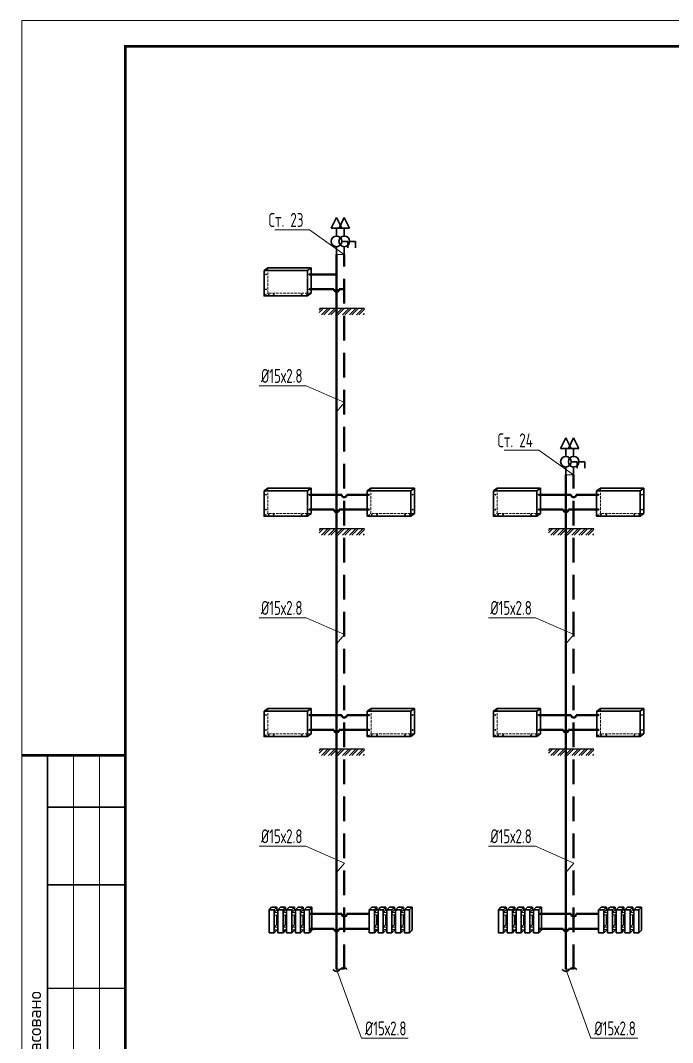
# Model space of a CAD drawing. Header units: millimetres. Extents: x -3929 to 624051, y 52832 to 514950.
# Drawn here: x 17171 to 29772, y 275169 to 294915 of the extents above; entities that cross this region are included whole.
import ezdxf
from ezdxf import colors
from ezdxf.entities.mleader import LeaderData, LeaderLine
from ezdxf.math import Vec2, Vec3

# ---------------------------------------------------------------- set-up
doc = ezdxf.new("R2010")
doc.units = ezdxf.units.MM
for name, pattern in [('GOST2.303 4', [7, 5, -2, 0]), ('Hidden', [7.14375, 4.7625, -2.38125]), ('K5LT32772', [0])]:
    doc.linetypes.add(name, pattern=pattern)
doc.layers.add('9_Форматы', color=7, linetype='Continuous')
doc.layers.add('стояки', color=7, linetype='Continuous')
for name, color, linetype, lineweight in [('Арматура', 4, 'Continuous', 30), ('ОВ', 6, 'Continuous', 40), ('ОВ-рамка', 7, 'Continuous', 30), ('ОВ-ТЕКСТ', 7, 'Continuous', 25), ('СПДС_Штриховка', 252, 'Continuous', 9)]:
    doc.layers.add(name, color=color, linetype=linetype, lineweight=lineweight)
doc.layers.add('т11.1', color=1, linetype='Continuous', true_color=0xff0000)
doc.layers.add('т21.1', color=5, linetype='Continuous', true_color=0x0000ff)
doc.styles.add('ГОСТ', font='isocpeur.ttf', dxfattribs={"width": 0.8, "height": 250})
doc.styles.add('СТИЛЬ', font='simplex.shx', dxfattribs={"width": 0.65})

# ---------------------------------------------------------------- blocks, each defined once
blk = doc.blocks.new('В.к.')
at = {"layer": 'Арматура', "color": 7, "lineweight": 30}
for p, q in [((0, 424), (-61, 302)), ((60, 302), (0, 424)), ((-61, 302), (60, 302)), ((0, 211), (0, 302)), ((-62, 152), (-129, 152)), ((-129, 152), (-129, 76)), ((0, 0), (0, 91))]:
    blk.add_line(p, q, dxfattribs=at)
blk.add_circle((0, 152), 60.9, dxfattribs=at)
blk = doc.blocks.new('gh павнель')
at = {"color": 32, "lineweight": 30, "ltscale": 0.1, "true_color": 0xcd6928}
for p, q in [((29457, 6419), (30297, 6419)), ((30297, 6419), (30297, 5931))]:
    blk.add_line(p, q, dxfattribs=at)
at = {"color": 32, "linetype": 'GOST2.303 4', "lineweight": 18, "ltscale": 10, "true_color": 0xcd6928}
for p, q in [((29457, 5931), (29457, 6419)), ((30297, 5931), (29457, 5931))]:
    blk.add_line(p, q, dxfattribs=at)
at = {"color": 32, "lineweight": 30, "ltscale": 0.1, "true_color": 0xcd6928}
for points in [[(29386, 6364), (29457, 6419)], [(30226, 6364), (30297, 6419)], [(30226, 5877), (30297, 5931)]]:
    blk.add_lwpolyline(points, dxfattribs=at)
blk.add_lwpolyline([(29386, 6364), (30226, 6364), (30226, 5877), (29386, 5877)], close=True, dxfattribs=at)
at = {"color": 32, "linetype": 'GOST2.303 4', "lineweight": 18, "ltscale": 10, "true_color": 0xcd6928}
blk.add_lwpolyline([(29386, 5877), (29457, 5931)], dxfattribs=at)
at = {"color": 32, "lineweight": 30, "ltscale": 0.1, "true_color": 0xcd6928}
for p in [(29422, 6292), (30262, 6292), (29422, 6004), (30262, 6004), (29472, 5904), (29572, 5904), (30112, 5904), (30212, 5904)]:
    blk.add_point(p, dxfattribs=at)
blk = doc.blocks.new('*U3000')
at = {"layer": '9_Форматы', "color": 7, "linetype": 'Continuous', "lineweight": 9, "ltscale": 100}
blk.add_lwpolyline([(5, -5), (5, 292), (-625, 292), (-625, -5)], close=True, dxfattribs=at)
at = {"layer": '9_Форматы', "color": 7, "linetype": 'Continuous', "lineweight": 9, "ltscale": 100, "const_width": 0.5}
blk.add_lwpolyline([(0, 0), (0, 287), (-605, 287), (-605, 0)], close=True, dxfattribs=at)
at = {"layer": '9_Форматы', "color": 7, "linetype": 'Continuous', "lineweight": 9, "ltscale": 100}
for points, const_width in [([(-605, 150), (-625, 150)], 0.5), ([(-620, 85), (-620, 150)], 0.3), ([(-605, 140), (-620, 140)], 0.3), ([(-605, 125), (-620, 125)], 0.3), ([(-605, 105), (-620, 105)], 0.3)]:
    blk.add_lwpolyline(points, dxfattribs=dict(at, const_width=const_width))
for points in [[(-615, 85), (-615, 150)], [(-610, 85), (-610, 150)], [(-610, 85), (-610, 150)]]:
    blk.add_lwpolyline(points, dxfattribs=at)
at = {"layer": '9_Форматы', "color": 7, "linetype": 'Continuous', "lineweight": 9, "ltscale": 100, "style": 'ГОСТ'}
blk.add_text('Согласовано', height=2.5, rotation=90, dxfattribs=at).set_placement((-621.25, 86))

msp = doc.modelspace()

# ---------------------------------------------------------------- hatches: boundary and pattern name
at = {"layer": 'СПДС_Штриховка', "lineweight": 25}
h = msp.add_hatch(dxfattribs=at)
h.set_pattern_fill('ANSI32', color=253, scale=10)
h.set_pattern_definition([(45, (414665.63, 611263.03), (-67.351921, 67.351921), []), (45, (414710.53, 611263.03), (-67.351921, 67.351921), [])])
h.paths.add_polyline_path([(23819.521, 289357.048), (22944.868, 289357.048), (22944.868, 289229.379), (23819.521, 289229.379)])
h = msp.add_hatch(dxfattribs=at)
h.set_pattern_fill('ANSI32', color=253, scale=10)
h.set_pattern_definition([(45, (414665.63, 607006.29), (-67.351921, 67.351921), []), (45, (414710.53, 607006.29), (-67.351921, 67.351921), [])])
h.paths.add_polyline_path([(23819.521, 285100.311), (22944.868, 285100.311), (22944.868, 284972.641), (23819.521, 284972.641)])
h = msp.add_hatch(dxfattribs=at)
h.set_pattern_fill('ANSI32', color=253, scale=10)
h.set_pattern_definition([(45, (419097.71, 607006.29), (-67.351921, 67.351921), []), (45, (419142.61, 607006.29), (-67.351921, 67.351921), [])])
h.paths.add_polyline_path([(28251.6, 285100.311), (27376.947, 285100.311), (27376.947, 284972.641), (28251.6, 284972.641)])
h = msp.add_hatch(dxfattribs=at)
h.set_pattern_fill('ANSI32', color=253, scale=10)
h.set_pattern_definition([(45, (414665.63, 602749.55), (-67.351921, 67.351921), []), (45, (414710.53, 602749.55), (-67.351921, 67.351921), [])])
h.paths.add_polyline_path([(23819.521, 280843.573), (22944.868, 280843.573), (22944.868, 280715.904), (23819.521, 280715.904)])
h = msp.add_hatch(dxfattribs=at)
h.set_pattern_fill('ANSI32', color=253, scale=10)
h.set_pattern_definition([(45, (419097.71, 602749.55), (-67.351921, 67.351921), []), (45, (419142.61, 602749.55), (-67.351921, 67.351921), [])])
h.paths.add_polyline_path([(28251.6, 280843.573), (27376.947, 280843.573), (27376.947, 280715.904), (28251.6, 280715.904)])

# ---------------------------------------------------------------- linework, layer by layer
at = {"color": 253, "lineweight": 25, "ltscale": 0.1}
for p, q in [((22951.211, 289357.048), (23819.521, 289357.048)), ((22951.211, 285100.311), (23819.521, 285100.311)), ((27383.29, 285100.311), (28251.6, 285100.311)), ((22951.211, 280843.573), (23819.521, 280843.573)), ((27383.29, 280843.573), (28251.6, 280843.573))]:
    msp.add_line(p, q, dxfattribs=at)
at = {"color": 32, "lineweight": 30, "ltscale": 0.1, "true_color": 0xcd6928}
for p, q in [((21974.994, 277731.89), (22024.994, 277781.89)), ((21974.994, 277731.89), (21974.994, 277288.146)), ((22074.994, 277731.89), (21974.994, 277731.89)), ((22024.994, 277781.89), (22124.994, 277781.89)), ((22124.994, 277781.89), (22074.994, 277731.89)), ((22074.994, 277731.89), (22074.994, 277288.146)), ((22124.994, 277781.89), (22124.994, 277731.89)), ((22144.994, 277731.89), (22194.994, 277781.89)), ((22144.994, 277731.89), (22144.994, 277288.146)), ((22244.994, 277731.89), (22144.994, 277731.89)), ((22194.994, 277781.89), (22294.994, 277781.89)), ((22294.994, 277781.89), (22244.994, 277731.89)), ((22244.994, 277731.89), (22244.994, 277288.146)), ((22294.994, 277781.89), (22294.994, 277731.89)), ((22314.994, 277731.89), (22364.994, 277781.89)), ((22314.994, 277731.89), (22314.994, 277288.146)), ((22414.994, 277731.89), (22314.994, 277731.89)), ((22364.994, 277781.89), (22464.994, 277781.89)), ((22464.994, 277781.89), (22414.994, 277731.89)), ((22414.994, 277731.89), (22414.994, 277288.146)), ((22464.994, 277781.89), (22464.994, 277731.89)), ((22484.994, 277731.89), (22534.994, 277781.89)), ((22484.994, 277731.89), (22484.994, 277288.146)), ((22584.994, 277731.89), (22484.994, 277731.89)), ((22534.994, 277781.89), (22634.994, 277781.89)), ((22634.994, 277781.89), (22584.994, 277731.89)), ((22584.994, 277731.89), (22584.994, 277288.146)), ((22634.994, 277781.89), (22634.994, 277731.89)), ((22654.994, 277731.89), (22704.994, 277781.89)), ((22654.994, 277731.89), (22654.994, 277288.146)), ((22754.994, 277731.89), (22654.994, 277731.89)), ((22704.994, 277781.89), (22804.994, 277781.89)), ((22804.994, 277781.89), (22754.994, 277731.89)), ((22754.994, 277731.89), (22754.994, 277288.146)), ((22804.994, 277781.89), (22804.994, 277338.146)), ((23910.822, 277733.504), (23960.822, 277783.504)), ((23910.822, 277733.504), (23910.822, 277289.76)), ((24010.822, 277733.504), (23910.822, 277733.504)), ((23960.822, 277783.504), (24060.822, 277783.504)), ((24060.822, 277783.504), (24010.822, 277733.504)), ((24010.822, 277733.504), (24010.822, 277289.76)), ((24060.822, 277783.504), (24060.822, 277733.504)), ((24080.822, 277733.504), (24130.822, 277783.504)), ((24080.822, 277733.504), (24080.822, 277289.76)), ((24180.822, 277733.504), (24080.822, 277733.504)), ((24130.822, 277783.504), (24230.822, 277783.504)), ((24230.822, 277783.504), (24180.822, 277733.504)), ((24180.822, 277733.504), (24180.822, 277289.76)), ((24230.822, 277783.504), (24230.822, 277733.504)), ((24250.822, 277733.504), (24300.822, 277783.504)), ((24250.822, 277733.504), (24250.822, 277289.76)), ((24350.822, 277733.504), (24250.822, 277733.504)), ((24300.822, 277783.504), (24400.822, 277783.504)), ((24400.822, 277783.504), (24350.822, 277733.504)), ((24350.822, 277733.504), (24350.822, 277289.76)), ((24400.822, 277783.504), (24400.822, 277733.504)), ((24420.822, 277733.504), (24470.822, 277783.504)), ((24420.822, 277733.504), (24420.822, 277289.76)), ((24520.822, 277733.504), (24420.822, 277733.504)), ((24470.822, 277783.504), (24570.822, 277783.504)), ((24570.822, 277783.504), (24520.822, 277733.504)), ((24520.822, 277733.504), (24520.822, 277289.76)), ((24570.822, 277783.504), (24570.822, 277733.504)), ((24590.822, 277733.504), (24640.822, 277783.504)), ((24590.822, 277733.504), (24590.822, 277289.76)), ((24690.822, 277733.504), (24590.822, 277733.504)), ((24640.822, 277783.504), (24740.822, 277783.504)), ((24740.822, 277783.504), (24690.822, 277733.504)), ((24690.822, 277733.504), (24690.822, 277289.76)), ((24740.822, 277783.504), (24740.822, 277339.76)), ((26407.073, 277731.89), (26457.073, 277781.89)), ((26407.073, 277731.89), (26407.073, 277288.146)), ((26507.073, 277731.89), (26407.073, 277731.89)), ((26457.073, 277781.89), (26557.073, 277781.89)), ((26557.073, 277781.89), (26507.073, 277731.89)), ((26507.073, 277731.89), (26507.073, 277288.146)), ((26557.073, 277781.89), (26557.073, 277731.89)), ((26577.073, 277731.89), (26627.073, 277781.89)), ((26577.073, 277731.89), (26577.073, 277288.146)), ((26677.073, 277731.89), (26577.073, 277731.89)), ((26627.073, 277781.89), (26727.073, 277781.89)), ((26727.073, 277781.89), (26677.073, 277731.89)), ((26677.073, 277731.89), (26677.073, 277288.146)), ((26727.073, 277781.89), (26727.073, 277731.89)), ((26747.073, 277731.89), (26797.073, 277781.89)), ((26747.073, 277731.89), (26747.073, 277288.146)), ((26847.073, 277731.89), (26747.073, 277731.89)), ((26797.073, 277781.89), (26897.073, 277781.89)), ((26897.073, 277781.89), (26847.073, 277731.89)), ((26847.073, 277731.89), (26847.073, 277288.146)), ((26897.073, 277781.89), (26897.073, 277731.89)), ((26917.073, 277731.89), (26967.073, 277781.89)), ((26917.073, 277731.89), (26917.073, 277288.146)), ((27017.073, 277731.89), (26917.073, 277731.89)), ((26967.073, 277781.89), (27067.073, 277781.89)), ((27067.073, 277781.89), (27017.073, 277731.89)), ((27017.073, 277731.89), (27017.073, 277288.146)), ((27067.073, 277781.89), (27067.073, 277731.89)), ((27087.073, 277731.89), (27137.073, 277781.89)), ((27087.073, 277731.89), (27087.073, 277288.146)), ((27187.073, 277731.89), (27087.073, 277731.89)), ((27137.073, 277781.89), (27237.073, 277781.89)), ((27237.073, 277781.89), (27187.073, 277731.89)), ((27187.073, 277731.89), (27187.073, 277288.146)), ((27237.073, 277781.89), (27237.073, 277338.146)), ((28342.901, 277733.504), (28392.901, 277783.504)), ((28342.901, 277733.504), (28342.901, 277289.76)), ((28442.901, 277733.504), (28342.901, 277733.504)), ((28392.901, 277783.504), (28492.901, 277783.504)), ((28492.901, 277783.504), (28442.901, 277733.504)), ((28442.901, 277733.504), (28442.901, 277289.76)), ((28492.901, 277783.504), (28492.901, 277733.504)), ((28512.901, 277733.504), (28562.901, 277783.504)), ((28512.901, 277733.504), (28512.901, 277289.76)), ((28612.901, 277733.504), (28512.901, 277733.504)), ((28562.901, 277783.504), (28662.901, 277783.504)), ((28662.901, 277783.504), (28612.901, 277733.504)), ((28612.901, 277733.504), (28612.901, 277289.76)), ((28662.901, 277783.504), (28662.901, 277733.504)), ((28682.901, 277733.504), (28732.901, 277783.504)), ((28682.901, 277733.504), (28682.901, 277289.76)), ((28782.901, 277733.504), (28682.901, 277733.504)), ((28732.901, 277783.504), (28832.901, 277783.504)), ((28832.901, 277783.504), (28782.901, 277733.504)), ((28782.901, 277733.504), (28782.901, 277289.76)), ((28832.901, 277783.504), (28832.901, 277733.504)), ((28852.901, 277733.504), (28902.901, 277783.504)), ((28852.901, 277733.504), (28852.901, 277289.76)), ((28952.901, 277733.504), (28852.901, 277733.504)), ((28902.901, 277783.504), (29002.901, 277783.504)), ((29002.901, 277783.504), (28952.901, 277733.504)), ((28952.901, 277733.504), (28952.901, 277289.76)), ((29002.901, 277783.504), (29002.901, 277733.504)), ((29022.901, 277733.504), (29072.901, 277783.504)), ((29022.901, 277733.504), (29022.901, 277289.76)), ((29122.901, 277733.504), (29022.901, 277733.504)), ((29072.901, 277783.504), (29172.901, 277783.504)), ((29172.901, 277783.504), (29122.901, 277733.504)), ((29122.901, 277733.504), (29122.901, 277289.76)), ((29172.901, 277783.504), (29172.901, 277339.76)), ((22124.994, 277631.89), (22124.994, 277448.146)), ((22294.994, 277631.89), (22294.994, 277448.146)), ((22464.994, 277631.89), (22464.994, 277448.146)), ((22634.994, 277631.89), (22634.994, 277448.146)), ((24060.822, 277633.504), (24060.822, 277449.76)), ((24230.822, 277633.504), (24230.822, 277449.76)), ((24400.822, 277633.504), (24400.822, 277449.76)), ((24570.822, 277633.504), (24570.822, 277449.76)), ((26557.073, 277631.89), (26557.073, 277448.146)), ((26727.073, 277631.89), (26727.073, 277448.146)), ((26897.073, 277631.89), (26897.073, 277448.146)), ((27067.073, 277631.89), (27067.073, 277448.146)), ((28492.901, 277633.504), (28492.901, 277449.76)), ((28662.901, 277633.504), (28662.901, 277449.76)), ((28832.901, 277633.504), (28832.901, 277449.76)), ((29002.901, 277633.504), (29002.901, 277449.76)), ((22074.994, 277288.146), (21974.994, 277288.146)), ((22124.994, 277338.146), (22074.994, 277288.146)), ((22124.994, 277348.146), (22124.994, 277338.146)), ((22244.994, 277288.146), (22144.994, 277288.146)), ((22294.994, 277338.146), (22244.994, 277288.146)), ((22294.994, 277348.146), (22294.994, 277338.146)), ((22414.994, 277288.146), (22314.994, 277288.146)), ((22464.994, 277338.146), (22414.994, 277288.146)), ((22464.994, 277348.146), (22464.994, 277338.146)), ((22584.994, 277288.146), (22484.994, 277288.146)), ((22634.994, 277338.146), (22584.994, 277288.146)), ((22634.994, 277348.146), (22634.994, 277338.146)), ((22754.994, 277288.146), (22654.994, 277288.146)), ((22804.994, 277338.146), (22754.994, 277288.146)), ((24010.822, 277289.76), (23910.822, 277289.76)), ((24060.822, 277339.76), (24010.822, 277289.76)), ((24060.822, 277349.76), (24060.822, 277339.76)), ((24180.822, 277289.76), (24080.822, 277289.76)), ((24230.822, 277339.76), (24180.822, 277289.76)), ((24230.822, 277349.76), (24230.822, 277339.76)), ((24350.822, 277289.76), (24250.822, 277289.76)), ((24400.822, 277339.76), (24350.822, 277289.76)), ((24400.822, 277349.76), (24400.822, 277339.76)), ((24520.822, 277289.76), (24420.822, 277289.76)), ((24570.822, 277339.76), (24520.822, 277289.76)), ((24570.822, 277349.76), (24570.822, 277339.76)), ((24690.822, 277289.76), (24590.822, 277289.76)), ((24740.822, 277339.76), (24690.822, 277289.76)), ((26507.073, 277288.146), (26407.073, 277288.146)), ((26557.073, 277338.146), (26507.073, 277288.146)), ((26557.073, 277348.146), (26557.073, 277338.146)), ((26677.073, 277288.146), (26577.073, 277288.146)), ((26727.073, 277338.146), (26677.073, 277288.146)), ((26727.073, 277348.146), (26727.073, 277338.146)), ((26847.073, 277288.146), (26747.073, 277288.146)), ((26897.073, 277338.146), (26847.073, 277288.146)), ((26897.073, 277348.146), (26897.073, 277338.146)), ((27017.073, 277288.146), (26917.073, 277288.146)), ((27067.073, 277338.146), (27017.073, 277288.146)), ((27067.073, 277348.146), (27067.073, 277338.146)), ((27187.073, 277288.146), (27087.073, 277288.146)), ((27237.073, 277338.146), (27187.073, 277288.146)), ((28442.901, 277289.76), (28342.901, 277289.76)), ((28492.901, 277339.76), (28442.901, 277289.76)), ((28492.901, 277349.76), (28492.901, 277339.76)), ((28612.901, 277289.76), (28512.901, 277289.76)), ((28662.901, 277339.76), (28612.901, 277289.76)), ((28662.901, 277349.76), (28662.901, 277339.76)), ((28782.901, 277289.76), (28682.901, 277289.76)), ((28832.901, 277339.76), (28782.901, 277289.76)), ((28832.901, 277349.76), (28832.901, 277339.76)), ((28952.901, 277289.76), (28852.901, 277289.76)), ((29002.901, 277339.76), (28952.901, 277289.76)), ((29002.901, 277349.76), (29002.901, 277339.76)), ((29122.901, 277289.76), (29022.901, 277289.76)), ((29172.901, 277339.76), (29122.901, 277289.76))]:
    msp.add_line(p, q, dxfattribs=at)
at = {"color": 32, "linetype": 'K5LT32772', "lineweight": 20, "ltscale": 10, "true_color": 0xcd6928}
for p, q in [((22124.994, 277731.89), (22074.994, 277681.89)), ((22074.994, 277681.89), (22144.994, 277681.89)), ((22124.994, 277731.89), (22144.994, 277731.89)), ((22294.994, 277731.89), (22244.994, 277681.89)), ((22244.994, 277681.89), (22314.994, 277681.89)), ((22294.994, 277731.89), (22314.994, 277731.89)), ((22464.994, 277731.89), (22414.994, 277681.89)), ((22414.994, 277681.89), (22484.994, 277681.89)), ((22464.994, 277731.89), (22484.994, 277731.89)), ((22634.994, 277731.89), (22584.994, 277681.89)), ((22584.994, 277681.89), (22654.994, 277681.89)), ((22634.994, 277731.89), (22654.994, 277731.89)), ((24060.822, 277733.504), (24010.822, 277683.504)), ((24010.822, 277683.504), (24080.822, 277683.504)), ((24060.822, 277733.504), (24080.822, 277733.504)), ((24230.822, 277733.504), (24180.822, 277683.504)), ((24180.822, 277683.504), (24250.822, 277683.504)), ((24230.822, 277733.504), (24250.822, 277733.504)), ((24400.822, 277733.504), (24350.822, 277683.504)), ((24350.822, 277683.504), (24420.822, 277683.504)), ((24400.822, 277733.504), (24420.822, 277733.504)), ((24570.822, 277733.504), (24520.822, 277683.504)), ((24520.822, 277683.504), (24590.822, 277683.504)), ((24570.822, 277733.504), (24590.822, 277733.504)), ((26557.073, 277731.89), (26507.073, 277681.89)), ((26507.073, 277681.89), (26577.073, 277681.89)), ((26557.073, 277731.89), (26577.073, 277731.89)), ((26727.073, 277731.89), (26677.073, 277681.89)), ((26677.073, 277681.89), (26747.073, 277681.89)), ((26727.073, 277731.89), (26747.073, 277731.89)), ((26897.073, 277731.89), (26847.073, 277681.89)), ((26847.073, 277681.89), (26917.073, 277681.89)), ((26897.073, 277731.89), (26917.073, 277731.89)), ((27067.073, 277731.89), (27017.073, 277681.89)), ((27017.073, 277681.89), (27087.073, 277681.89)), ((27067.073, 277731.89), (27087.073, 277731.89)), ((28492.901, 277733.504), (28442.901, 277683.504)), ((28442.901, 277683.504), (28512.901, 277683.504)), ((28492.901, 277733.504), (28512.901, 277733.504)), ((28662.901, 277733.504), (28612.901, 277683.504)), ((28612.901, 277683.504), (28682.901, 277683.504)), ((28662.901, 277733.504), (28682.901, 277733.504)), ((28832.901, 277733.504), (28782.901, 277683.504)), ((28782.901, 277683.504), (28852.901, 277683.504)), ((28832.901, 277733.504), (28852.901, 277733.504)), ((29002.901, 277733.504), (28952.901, 277683.504)), ((28952.901, 277683.504), (29022.901, 277683.504)), ((29002.901, 277733.504), (29022.901, 277733.504)), ((22074.994, 277631.89), (22144.994, 277631.89)), ((22124.994, 277448.146), (22074.994, 277398.146)), ((22124.994, 277448.146), (22144.994, 277448.146)), ((22244.994, 277631.89), (22314.994, 277631.89)), ((22294.994, 277448.146), (22244.994, 277398.146)), ((22294.994, 277448.146), (22314.994, 277448.146)), ((22414.994, 277631.89), (22484.994, 277631.89)), ((22464.994, 277448.146), (22414.994, 277398.146)), ((22464.994, 277448.146), (22484.994, 277448.146)), ((22584.994, 277631.89), (22654.994, 277631.89)), ((22634.994, 277448.146), (22584.994, 277398.146)), ((22634.994, 277448.146), (22654.994, 277448.146)), ((24010.822, 277633.504), (24080.822, 277633.504)), ((24060.822, 277449.76), (24010.822, 277399.76)), ((24060.822, 277449.76), (24080.822, 277449.76)), ((24180.822, 277633.504), (24250.822, 277633.504)), ((24230.822, 277449.76), (24180.822, 277399.76)), ((24230.822, 277449.76), (24250.822, 277449.76)), ((24350.822, 277633.504), (24420.822, 277633.504)), ((24400.822, 277449.76), (24350.822, 277399.76)), ((24400.822, 277449.76), (24420.822, 277449.76)), ((24520.822, 277633.504), (24590.822, 277633.504)), ((24570.822, 277449.76), (24520.822, 277399.76)), ((24570.822, 277449.76), (24590.822, 277449.76)), ((26507.073, 277631.89), (26577.073, 277631.89)), ((26557.073, 277448.146), (26507.073, 277398.146)), ((26557.073, 277448.146), (26577.073, 277448.146)), ((26677.073, 277631.89), (26747.073, 277631.89)), ((26727.073, 277448.146), (26677.073, 277398.146)), ((26727.073, 277448.146), (26747.073, 277448.146)), ((26847.073, 277631.89), (26917.073, 277631.89)), ((26897.073, 277448.146), (26847.073, 277398.146)), ((26897.073, 277448.146), (26917.073, 277448.146)), ((27017.073, 277631.89), (27087.073, 277631.89)), ((27067.073, 277448.146), (27017.073, 277398.146)), ((27067.073, 277448.146), (27087.073, 277448.146)), ((28442.901, 277633.504), (28512.901, 277633.504)), ((28492.901, 277449.76), (28442.901, 277399.76)), ((28492.901, 277449.76), (28512.901, 277449.76)), ((28612.901, 277633.504), (28682.901, 277633.504)), ((28662.901, 277449.76), (28612.901, 277399.76)), ((28662.901, 277449.76), (28682.901, 277449.76)), ((28782.901, 277633.504), (28852.901, 277633.504)), ((28832.901, 277449.76), (28782.901, 277399.76)), ((28832.901, 277449.76), (28852.901, 277449.76)), ((28952.901, 277633.504), (29022.901, 277633.504)), ((29002.901, 277449.76), (28952.901, 277399.76)), ((29002.901, 277449.76), (29022.901, 277449.76)), ((22074.994, 277398.146), (22144.994, 277398.146)), ((22074.994, 277348.146), (22144.994, 277348.146)), ((22244.994, 277398.146), (22314.994, 277398.146)), ((22244.994, 277348.146), (22314.994, 277348.146)), ((22414.994, 277398.146), (22484.994, 277398.146)), ((22414.994, 277348.146), (22484.994, 277348.146)), ((22584.994, 277398.146), (22654.994, 277398.146)), ((22584.994, 277348.146), (22654.994, 277348.146)), ((24010.822, 277399.76), (24080.822, 277399.76)), ((24010.822, 277349.76), (24080.822, 277349.76)), ((24180.822, 277399.76), (24250.822, 277399.76)), ((24180.822, 277349.76), (24250.822, 277349.76)), ((24350.822, 277399.76), (24420.822, 277399.76)), ((24350.822, 277349.76), (24420.822, 277349.76)), ((24520.822, 277399.76), (24590.822, 277399.76)), ((24520.822, 277349.76), (24590.822, 277349.76)), ((26507.073, 277398.146), (26577.073, 277398.146)), ((26507.073, 277348.146), (26577.073, 277348.146)), ((26677.073, 277398.146), (26747.073, 277398.146)), ((26677.073, 277348.146), (26747.073, 277348.146)), ((26847.073, 277398.146), (26917.073, 277398.146)), ((26847.073, 277348.146), (26917.073, 277348.146)), ((27017.073, 277398.146), (27087.073, 277398.146)), ((27017.073, 277348.146), (27087.073, 277348.146)), ((28442.901, 277399.76), (28512.901, 277399.76)), ((28442.901, 277349.76), (28512.901, 277349.76)), ((28612.901, 277399.76), (28682.901, 277399.76)), ((28612.901, 277349.76), (28682.901, 277349.76)), ((28782.901, 277399.76), (28852.901, 277399.76)), ((28782.901, 277349.76), (28852.901, 277349.76)), ((28952.901, 277399.76), (29022.901, 277399.76)), ((28952.901, 277349.76), (29022.901, 277349.76))]:
    msp.add_line(p, q, dxfattribs=at)
at = {"layer": 'стояки', "color": 5, "lineweight": 40}
for p, q in [((22754.994, 289721.887), (23229.136, 289721.769)), ((22754.371, 285465.149), (23228.513, 285465.031)), ((23328.513, 285465.159), (23909.243, 285465.149)), ((27186.449, 285465.149), (27660.592, 285465.031)), ((27760.592, 285465.159), (28341.322, 285465.149)), ((22754.994, 281208.412), (23229.136, 281208.294)), ((23329.136, 281208.422), (23909.866, 281208.412)), ((27187.073, 281208.412), (27661.215, 281208.294)), ((27761.215, 281208.422), (28341.945, 281208.412)), ((22754.994, 277367.014), (23229.136, 277366.896)), ((23329.136, 277367.024), (23909.866, 277367.014)), ((27187.073, 277367.014), (27661.215, 277366.896)), ((27761.215, 277367.024), (28341.945, 277367.014))]:
    msp.add_line(p, q, dxfattribs=at)
for centre in [(23279.136, 289721.833), (23278.513, 285465.095), (27710.592, 285465.095), (23279.136, 281208.358), (27711.215, 281208.358), (23279.136, 277366.96), (27711.215, 277366.96)]:
    msp.add_arc(centre, 50, 180.0733184, 0.0733184, dxfattribs=at)
at = {"layer": 'стояки', "color": 7, "lineweight": 30}
for centre, start, end in [((23279.527, 276630.815), 216.5656753, 323.4343247), ((23418.127, 276528.011), 36.5656753, 143.4343247), ((27711.606, 276630.167), 216.5656753, 323.4343247), ((27850.206, 276527.362), 36.5656753, 143.4343247)]:
    msp.add_arc(centre, 86.282, start, end, dxfattribs=at)
at = {"layer": 'т11.1', "lineweight": 40}
for p, q in [((23277.214, 276586.836), (23279.234, 290390.913)), ((22754.994, 290009.527), (23279.178, 290009.45)), ((27709.292, 276586.836), (27711.313, 286134.176)), ((22754.371, 285752.79), (23378.611, 285752.726)), ((23478.611, 285752.79), (23908.851, 285752.79)), ((27186.449, 285752.79), (27810.69, 285752.726)), ((27910.69, 285752.79), (28340.93, 285752.79)), ((22754.994, 281496.052), (23379.234, 281495.988)), ((23479.234, 281496.052), (23909.474, 281496.052)), ((27187.073, 281496.052), (27811.313, 281495.988)), ((27911.313, 281496.052), (28341.553, 281496.052)), ((22754.994, 277654.654), (23379.234, 277654.59)), ((23479.234, 277654.654), (23909.474, 277654.654)), ((27187.073, 277654.654), (27811.313, 277654.59)), ((27911.313, 277654.654), (28341.553, 277654.654))]:
    msp.add_line(p, q, dxfattribs=at)
for centre in [(23428.611, 285752.79), (27860.69, 285752.79), (23429.234, 281496.052), (27861.313, 281496.052), (23429.234, 277654.654), (27861.313, 277654.654)]:
    msp.add_arc(centre, 50, 180.0733184, 0.0733184, dxfattribs=at)
at = {"layer": 'т21.1', "linetype": 'Hidden', "lineweight": 40, "ltscale": 100}
for p, q in [((23429.234, 276586.836), (23429.234, 290390.913)), ((23329.136, 289721.833), (23429.234, 289721.833)), ((27861.313, 276586.836), (27861.313, 286134.176))]:
    msp.add_line(p, q, dxfattribs=at)

# ---------------------------------------------------------------- block references
at = {"lineweight": 13}
for p in [(-7506.68, 283717.916), (-7507.303, 279461.178), (-5512.43, 279461.178), (-3075.224, 279461.178), (-1080.351, 279461.178), (-7506.68, 275204.441), (-5511.807, 275204.441), (-3074.601, 275204.441), (-1079.728, 275204.441)]:
    msp.add_blockref('gh павнель', p, dxfattribs=at)
at = {"layer": 'ОВ', "xscale": -1.687500000000001, "yscale": 1.6875, "zscale": 1.6875}
for p in [(23279.234, 290390.913), (23429.234, 290390.913), (27711.313, 286134.176), (27861.313, 286134.176)]:
    msp.add_blockref('В.к.', p, dxfattribs=at)
at = {"layer": 'ОВ-рамка', "ltscale": 100, "transparency": 33554687, "xscale": 100, "yscale": 100, "zscale": 100}
msp.add_blockref('*U3000', (79696.148, 265715.362, 576.986), dxfattribs=at)

# ---------------------------------------------------------------- leaders
at = {"layer": 'ОВ-ТЕКСТ', "color": 7}
ml = msp.add_multileader_mtext('Standard', dxfattribs=at)
ml.set_content('\\A1;Ст. 23', color=7, style='СТИЛЬ')
ml.set_leader_properties(color=7, lineweight=18)
ml.build(insert=Vec2(0, 0))
ml.multileader.update_dxf_attribs({"text_left_attachment_type": 6, "text_right_attachment_type": 6, "dogleg_length": 0.36, "arrow_head_size": 0.126})
ctx = ml.context
ctx.base_point, ctx.char_height, ctx.arrow_head_size, ctx.landing_gap_size, ctx.plane_origin = Vec3(21852.135, 290871.627), 270, 0.126, 0.063, Vec3(24166.598, 289536.215)
ctx.left_attachment, ctx.right_attachment, ctx.text_align_type = 6, 6, 1
notes = []
notes.append((ctx, [(1, (1, 1, 0), (22755.085, 290871.627), (-1, 0), 0.252, [(1, [(23279.234, 290390.913), (23429.234, 290390.913)], 0, [])])]))
ctx.mtext.insert, ctx.mtext.width, ctx.mtext.alignment, ctx.mtext.flow_direction = Vec3(22303.484, 291195.627), 1404.14984, 2, 5
ml = msp.add_multileader_mtext('Standard', dxfattribs=at)
ml.set_content('\\A1;%%C15х2.8', color=7, style='СТИЛЬ')
ml.set_leader_properties(color=7, lineweight=18)
ml.build(insert=Vec2(0, 0))
ml.multileader.update_dxf_attribs({"text_left_attachment_type": 6, "text_right_attachment_type": 6, "dogleg_length": 0.36, "arrow_head_size": 0.126})
ctx = ml.context
ctx.base_point, ctx.char_height, ctx.arrow_head_size, ctx.landing_gap_size, ctx.plane_origin = Vec3(21753.597, 287859.041), 270, 0.126, 0.063, Vec3(23749.739, 286909.474)
ctx.left_attachment, ctx.right_attachment, ctx.text_align_type = 6, 6, 1
notes.append((ctx, [(1, (1, 1, 0), (22689.975, 287859.041), (-1, 0), 0.252, [(0, [(23281.03, 287351.007), (23432.771, 287531.435)], 0, [])])]))
ctx.mtext.insert, ctx.mtext.width, ctx.mtext.alignment, ctx.mtext.flow_direction = Vec3(22221.66, 288183.041), 1404.14984, 2, 5
ml = msp.add_multileader_mtext('Standard', dxfattribs=at)
ml.set_content('\\A1;Ст. 24', color=7, style='СТИЛЬ')
ml.set_leader_properties(color=7, lineweight=18)
ml.build(insert=Vec2(0, 0))
ml.multileader.update_dxf_attribs({"text_left_attachment_type": 6, "text_right_attachment_type": 6, "dogleg_length": 0.36, "arrow_head_size": 0.126})
ctx = ml.context
ctx.base_point, ctx.char_height, ctx.arrow_head_size, ctx.landing_gap_size, ctx.plane_origin = Vec3(26275.857, 286614.889), 270, 0.126, 0.063, Vec3(28598.677, 289536.215)
ctx.left_attachment, ctx.right_attachment, ctx.text_align_type = 6, 6, 1
notes.append((ctx, [(1, (1, 1, 0), (27187.164, 286614.889), (-1, 0), 0.252, [(1, [(27711.313, 286134.176), (27861.313, 286134.176)], 0, [])])]))
ctx.mtext.insert, ctx.mtext.width, ctx.mtext.alignment, ctx.mtext.flow_direction = Vec3(26731.384, 286938.889), 1404.14984, 2, 5
ml = msp.add_multileader_mtext('Standard', dxfattribs=at)
ml.set_content('\\A1;%%C15х2.8', color=7, style='СТИЛЬ')
ml.set_leader_properties(color=7, lineweight=18)
ml.build(insert=Vec2(0, 0))
ml.multileader.update_dxf_attribs({"text_left_attachment_type": 6, "text_right_attachment_type": 6, "dogleg_length": 0.36, "arrow_head_size": 0.126})
ctx = ml.context
ctx.base_point, ctx.char_height, ctx.arrow_head_size, ctx.landing_gap_size, ctx.plane_origin = Vec3(21752.94, 283377.263), 270, 0.126, 0.063, Vec3(23749.083, 282427.696)
ctx.left_attachment, ctx.right_attachment, ctx.text_align_type = 6, 6, 1
notes.append((ctx, [(1, (1, 1, 0), (22689.318, 283377.263), (-1, 0), 0.252, [(0, [(23280.374, 282869.229), (23432.115, 283049.657)], 0, [])])]))
ctx.mtext.insert, ctx.mtext.width, ctx.mtext.alignment, ctx.mtext.flow_direction = Vec3(22221.003, 283701.263), 1404.14984, 2, 5
ml = msp.add_multileader_mtext('Standard', dxfattribs=at)
ml.set_content('\\A1;%%C15х2.8', color=7, style='СТИЛЬ')
ml.set_leader_properties(color=7, lineweight=18)
ml.build(insert=Vec2(0, 0))
ml.multileader.update_dxf_attribs({"text_left_attachment_type": 6, "text_right_attachment_type": 6, "dogleg_length": 0.36, "arrow_head_size": 0.126})
ctx = ml.context
ctx.base_point, ctx.char_height, ctx.arrow_head_size, ctx.landing_gap_size, ctx.plane_origin = Vec3(26185.019, 283377.263), 270, 0.126, 0.063, Vec3(28181.162, 282427.696)
ctx.left_attachment, ctx.right_attachment, ctx.text_align_type = 6, 6, 1
notes.append((ctx, [(1, (1, 1, 0), (27121.397, 283377.263), (-1, 0), 0.252, [(0, [(27712.453, 282869.229), (27864.194, 283049.657)], 0, [])])]))
ctx.mtext.insert, ctx.mtext.width, ctx.mtext.alignment, ctx.mtext.flow_direction = Vec3(26653.082, 283701.263), 1404.14984, 2, 5
ml = msp.add_multileader_mtext('Standard', dxfattribs=at)
ml.set_content('\\A1;%%C15х2.8', color=7, style='СТИЛЬ')
ml.set_leader_properties(color=7, lineweight=18)
ml.build(insert=Vec2(0, 0))
ml.multileader.update_dxf_attribs({"text_left_attachment_type": 6, "text_right_attachment_type": 6, "dogleg_length": 0.36, "arrow_head_size": 0.126})
ctx = ml.context
ctx.base_point, ctx.char_height, ctx.arrow_head_size, ctx.landing_gap_size, ctx.plane_origin = Vec3(21752.295, 278964.811), 270, 0.126, 0.063, Vec3(23748.437, 278015.245)
ctx.left_attachment, ctx.right_attachment, ctx.text_align_type = 6, 6, 1
notes.append((ctx, [(1, (1, 1, 0), (22688.673, 278964.811), (-1, 0), 0.252, [(0, [(23279.728, 278456.778), (23431.469, 278637.205)], 0, [])])]))
ctx.mtext.insert, ctx.mtext.width, ctx.mtext.alignment, ctx.mtext.flow_direction = Vec3(22220.358, 279288.811), 1404.14984, 2, 5
ml = msp.add_multileader_mtext('Standard', dxfattribs=at)
ml.set_content('\\A1;%%C15х2.8', color=7, style='СТИЛЬ')
ml.set_leader_properties(color=7, lineweight=18)
ml.build(insert=Vec2(0, 0))
ml.multileader.update_dxf_attribs({"text_left_attachment_type": 6, "text_right_attachment_type": 6, "dogleg_length": 0.36, "arrow_head_size": 0.126})
ctx = ml.context
ctx.base_point, ctx.char_height, ctx.arrow_head_size, ctx.landing_gap_size, ctx.plane_origin = Vec3(26184.373, 278964.811), 270, 0.126, 0.063, Vec3(28180.516, 278015.245)
ctx.left_attachment, ctx.right_attachment, ctx.text_align_type = 6, 6, 1
notes.append((ctx, [(1, (1, 1, 0), (27120.751, 278964.811), (-1, 0), 0.252, [(0, [(27711.807, 278456.778), (27863.548, 278637.205)], 0, [])])]))
ctx.mtext.insert, ctx.mtext.width, ctx.mtext.alignment, ctx.mtext.flow_direction = Vec3(26652.436, 279288.811), 1404.14984, 2, 5
ml = msp.add_multileader_mtext('Standard', dxfattribs=at)
ml.set_content('\\A1;%%C15х2.8', color=7, style='СТИЛЬ')
ml.set_leader_properties(color=7, lineweight=18)
ml.build(insert=Vec2(0, 0))
ml.multileader.update_dxf_attribs({"text_left_attachment_type": 6, "text_right_attachment_type": 6, "dogleg_length": 0.36, "arrow_head_size": 0.126})
ctx = ml.context
ctx.base_point, ctx.char_height, ctx.arrow_head_size, ctx.landing_gap_size, ctx.plane_origin = Vec3(23762.311, 275252.415), 270, 0.126, 0.063, Vec3(25758.454, 274302.848)
ctx.left_attachment, ctx.right_attachment, ctx.text_align_type = 6, 6, 1
notes.append((ctx, [(0, (1, 1, 0), (23762.059, 275252.415), (1, 0), 0.252, [(0, [(23429.234, 276586.836), (23277.214, 276586.836)], 0, [])])]))
ctx.mtext.insert, ctx.mtext.width, ctx.mtext.alignment, ctx.mtext.flow_direction = Vec3(24230.374, 275576.415), 1404.14984, 2, 5
ml = msp.add_multileader_mtext('Standard', dxfattribs=at)
ml.set_content('\\A1;%%C15х2.8', color=7, style='СТИЛЬ')
ml.set_leader_properties(color=7, lineweight=18)
ml.build(insert=Vec2(0, 0))
ml.multileader.update_dxf_attribs({"text_left_attachment_type": 6, "text_right_attachment_type": 6, "dogleg_length": 0.36, "arrow_head_size": 0.126})
ctx = ml.context
ctx.base_point, ctx.char_height, ctx.arrow_head_size, ctx.landing_gap_size, ctx.plane_origin = Vec3(28194.39, 275252.415), 270, 0.126, 0.063, Vec3(30190.533, 274302.848)
ctx.left_attachment, ctx.right_attachment, ctx.text_align_type = 6, 6, 1
notes.append((ctx, [(0, (1, 1, 0), (28194.138, 275252.415), (1, 0), 0.252, [(0, [(27861.313, 276586.836), (27709.292, 276586.836)], 0, [])])]))
ctx.mtext.insert, ctx.mtext.width, ctx.mtext.alignment, ctx.mtext.flow_direction = Vec3(28662.453, 275576.415), 1404.14984, 2, 5
for ctx, leaders in notes:
    for number, flags, end, landing, length, lines in leaders:
        leader = LeaderData()
        leader.index, (leader.has_last_leader_line, leader.has_dogleg_vector, leader.attachment_direction) = number, flags
        leader.last_leader_point, leader.dogleg_vector, leader.dogleg_length = Vec3(end), Vec3(landing), length
        for number, points, colour, breaks in lines:
            line = LeaderLine()
            line.index, line.vertices, line.color, line.breaks = number, Vec3.list(points), colors.encode_raw_color(colour), breaks
            leader.lines.append(line)
        ctx.leaders.append(leader)

doc.saveas('drawing.dxf')
